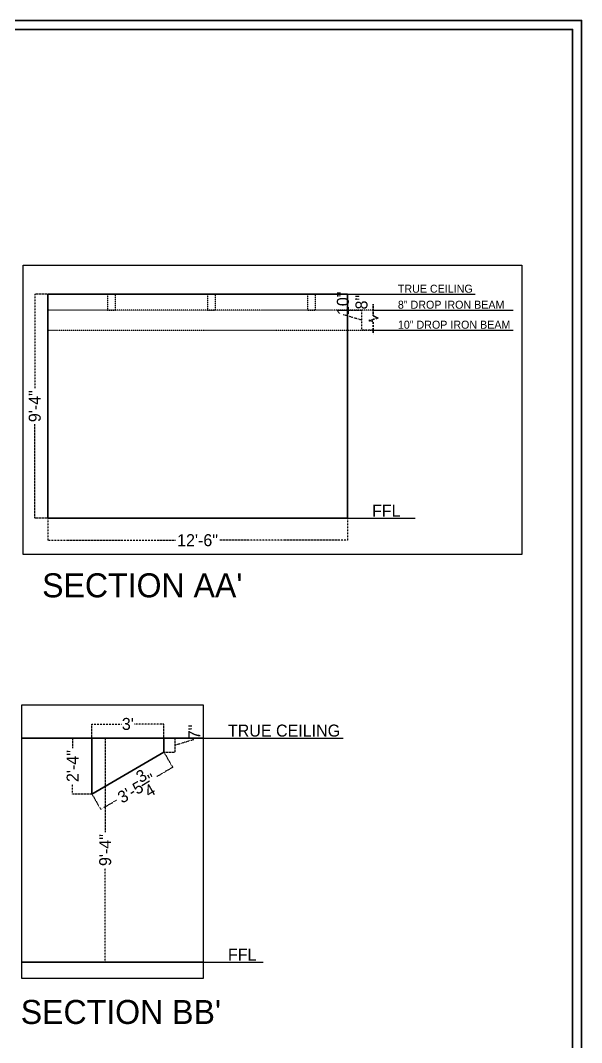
# Model space of a CAD drawing. Header units: inches. Extents: x -109431 to 29005, y -34715 to -1756.
# Drawn here: x -56366 to -56085, y -11086 to -10575 of the extents above; entities that cross this region are included whole.
import ezdxf

# ---------------------------------------------------------------- set-up
doc = ezdxf.new("R2010")
doc.units = ezdxf.units.IN
doc.header["$LTSCALE"] = 0.05
doc.header["$MEASUREMENT"] = 0
doc.header["$PDMODE"] = 3
doc.header["$PDSIZE"] = -4
doc.linetypes.add('ACAD_ISO03W100', pattern=[30, 12, -18])
doc.linetypes.add('DASHED2', pattern=[0.375, 0.25, -0.125])
doc.layers.get('Defpoints').update_dxf_attribs({"linetype": 'DASHED2'})
for name, color, linetype in [('beam', 80, 'DASHED2'), ('Dim', 4, 'Continuous'), ('text', 4, 'Continuous')]:
    doc.layers.add(name, color=color, linetype=linetype)
doc.layers.add('WALL', color=7, linetype='Continuous', lineweight=35)
doc.styles.get("Standard").update_dxf_attribs({"font": 'stylu.ttf', "height": 6})
doc.dimstyles.new('STANDARD$0', dxfattribs={"dimscale": 0, "dimtxt": 4, "dimasz": 0.5, "dimexe": 0, "dimexo": 0, "dimgap": 0, "dimtad": 0, "dimzin": 0, "dimdsep": 46, "dimlunit": 4, "dimtxsty": 'Standard', "dimblk": 'ARCHTICK', "dimcen": 0.09375, "dimclrd": 256, "dimclre": 8, "dimclrt": 7, "dimadec": 0, "dimazin": 0, "dimtfac": 1, "dimtofl": 0, "dimtmove": 1, "dimatfit": 3, "dimldrblk": 'OBLIQUE', "dimfxl": 0.1875, "dimtolj": 1, "dimtzin": 0, "dimlwd": -1, "dimlwe": -1, "dimarcsym": 0})

# ---------------------------------------------------------------- blocks, each defined once
blk = doc.blocks.new('_ArchTick')
at = {"color": 0, "const_width": 0.15}
blk.add_lwpolyline([(-0.5, -0.5), (0.5, 0.5)], dxfattribs=at)
blk = doc.blocks.new('*D186')
at = {"layer": 'Defpoints', "color": 0, "ltscale": 0.25, "transparency": 16777216}
for p in [(-56352.47, -10711.95), (-56358.92, -10823.95), (-56352.47, -10823.95)]:
    blk.add_point(p, dxfattribs=at)
at = {"layer": 'Dim', "color": 8, "linetype": 'ACAD_ISO03W100', "ltscale": 0.25, "transparency": 16777216}
for p, q in [((-56352.47, -10711.95), (-56358.92, -10711.95)), ((-56352.47, -10823.95), (-56358.92, -10823.95))]:
    blk.add_line(p, q, dxfattribs=at)
at = {"layer": 'Dim', "linetype": 'ACAD_ISO03W100', "ltscale": 0.25, "transparency": 16777216}
for p, q in [((-56358.92, -10711.95), (-56358.92, -10759)), ((-56358.92, -10823.95), (-56358.92, -10776.91))]:
    blk.add_line(p, q, dxfattribs=at)
at = {"layer": 'Dim', "ltscale": 0.25, "transparency": 16777216, "xscale": 0.5, "yscale": 0.5, "zscale": 0.5}
for p, rotation in [((-56358.92, -10711.95), 90), ((-56358.92, -10823.95), 270)]:
    blk.add_blockref('_ArchTick', p, dxfattribs=dict(at, rotation=rotation))
at = {"layer": 'Dim', "color": 7, "ltscale": 0.25, "transparency": 16777216, "insert": (-56358.92, -10767.95), "char_height": 6, "attachment_point": 5, "rotation": 90}
blk.add_mtext('\\A1;9\'-4"', dxfattribs=at)
blk = doc.blocks.new('_OBLIQUE')
at = {"color": 0, "linetype": 'ByBlock'}
blk.add_line((-0.5, -0.5), (0.5, 0.5), dxfattribs=at)
blk = doc.blocks.new('*D187')
at = {"layer": 'Defpoints', "color": 0, "ltscale": 0.25, "transparency": 16777216}
for p in [(-56352.47, -10823.95), (-56202.47, -10823.95), (-56202.47, -10834.99)]:
    blk.add_point(p, dxfattribs=at)
at = {"layer": 'Dim', "color": 8, "linetype": 'ACAD_ISO03W100', "ltscale": 0.25, "transparency": 16777216}
for p, q in [((-56352.47, -10823.95), (-56352.47, -10834.99)), ((-56202.47, -10823.95), (-56202.47, -10834.99))]:
    blk.add_line(p, q, dxfattribs=at)
at = {"layer": 'Dim', "linetype": 'ACAD_ISO03W100', "ltscale": 0.25, "transparency": 16777216}
for p, q in [((-56352.47, -10834.99), (-56288.37, -10834.99)), ((-56202.47, -10834.99), (-56266.58, -10834.99))]:
    blk.add_line(p, q, dxfattribs=at)
at = {"layer": 'Dim', "ltscale": 0.25, "transparency": 16777216, "xscale": 0.5, "yscale": 0.5, "zscale": 0.5, "rotation": 180}
blk.add_blockref('_ArchTick', (-56352.47, -10834.99), dxfattribs=at)
at = {"layer": 'Dim', "ltscale": 0.25, "transparency": 16777216, "xscale": 0.5, "yscale": 0.5, "zscale": 0.5}
blk.add_blockref('_ArchTick', (-56202.47, -10834.99), dxfattribs=at)
at = {"layer": 'Dim', "color": 7, "ltscale": 0.25, "transparency": 16777216, "insert": (-56277.47, -10834.99), "char_height": 6, "attachment_point": 5}
blk.add_mtext('\\A1;12\'-6"', dxfattribs=at)
blk = doc.blocks.new('*D188')
at = {"layer": 'Defpoints', "color": 0, "ltscale": 0.25, "transparency": 16777216}
for p in [(-56202.47, -10711.95), (-56202.47, -10719.95), (-56195.39, -10719.95)]:
    blk.add_point(p, dxfattribs=at)
at = {"layer": 'Dim', "color": 8, "linetype": 'ACAD_ISO03W100', "ltscale": 0.25, "transparency": 16777216}
for p, q in [((-56202.47, -10711.95), (-56195.39, -10711.95)), ((-56202.47, -10719.95), (-56195.39, -10719.95))]:
    blk.add_line(p, q, dxfattribs=at)
at = {"layer": 'Dim', "linetype": 'ACAD_ISO03W100', "ltscale": 0.25, "transparency": 16777216}
for p, q in [((-56195.39, -10711.95), (-56195.39, -10712.15)), ((-56195.39, -10719.95), (-56195.39, -10719.76))]:
    blk.add_line(p, q, dxfattribs=at)
at = {"layer": 'Dim', "ltscale": 0.25, "transparency": 16777216, "xscale": 0.5, "yscale": 0.5, "zscale": 0.5}
for p, rotation in [((-56195.39, -10711.95), 90), ((-56195.39, -10719.95), 270)]:
    blk.add_blockref('_ArchTick', p, dxfattribs=dict(at, rotation=rotation))
at = {"layer": 'Dim', "color": 7, "ltscale": 0.25, "transparency": 16777216, "insert": (-56195.39, -10715.95), "char_height": 6, "attachment_point": 5, "rotation": 90}
blk.add_mtext('\\A1;8"', dxfattribs=at)
blk = doc.blocks.new('*D189')
at = {"layer": 'Defpoints', "color": 0, "ltscale": 0.25, "transparency": 16777216}
for p in [(-56202.47, -10719.95), (-56195.39, -10729.95), (-56189.55, -10729.95)]:
    blk.add_point(p, dxfattribs=at)
at = {"layer": 'Dim', "color": 8, "linetype": 'ACAD_ISO03W100', "ltscale": 0.25, "transparency": 16777216}
for p, q in [((-56202.47, -10719.95), (-56195.39, -10719.95)), ((-56189.55, -10729.95), (-56195.39, -10729.95))]:
    blk.add_line(p, q, dxfattribs=at)
at = {"layer": 'Dim', "linetype": 'ACAD_ISO03W100', "ltscale": 0.25, "transparency": 16777216}
for p, q in [((-56195.39, -10719.95), (-56195.39, -10729.95)), ((-56195.39, -10724.95), (-56204.71, -10722.16))]:
    blk.add_line(p, q, dxfattribs=at)
at = {"layer": 'Dim', "ltscale": 0.25, "transparency": 16777216, "xscale": 0.5, "yscale": 0.5, "zscale": 0.5}
for p, rotation in [((-56195.39, -10719.95), 90), ((-56195.39, -10729.95), 270)]:
    blk.add_blockref('_ArchTick', p, dxfattribs=dict(at, rotation=rotation))
at = {"layer": 'Dim', "color": 7, "ltscale": 0.25, "transparency": 16777216, "insert": (-56204.71, -10716.52), "char_height": 6, "attachment_point": 5, "rotation": 90}
blk.add_mtext('\\A1;10"', dxfattribs=at)
blk = doc.blocks.new('*D167')
at = {"layer": 'Defpoints', "color": 0, "ltscale": 0.25, "transparency": 16777216}
for p in [(-56330.36, -10926.85), (-56330.36, -10933.87), (-56294.36, -10933.87)]:
    blk.add_point(p, dxfattribs=at)
at = {"layer": 'Dim', "color": 8, "linetype": 'ACAD_ISO03W100', "ltscale": 0.25, "transparency": 16777216}
for p, q in [((-56330.36, -10933.87), (-56330.36, -10926.85)), ((-56294.36, -10933.87), (-56294.36, -10926.85))]:
    blk.add_line(p, q, dxfattribs=at)
at = {"layer": 'Dim', "linetype": 'ACAD_ISO03W100', "ltscale": 0.25, "transparency": 16777216}
for p, q in [((-56330.36, -10926.85), (-56315.51, -10926.85)), ((-56294.36, -10926.85), (-56309.22, -10926.85))]:
    blk.add_line(p, q, dxfattribs=at)
at = {"layer": 'Dim', "ltscale": 0.25, "transparency": 16777216, "xscale": 0.5, "yscale": 0.5, "zscale": 0.5, "rotation": 180}
blk.add_blockref('_ArchTick', (-56330.36, -10926.85), dxfattribs=at)
at = {"layer": 'Dim', "ltscale": 0.25, "transparency": 16777216, "xscale": 0.5, "yscale": 0.5, "zscale": 0.5}
blk.add_blockref('_ArchTick', (-56294.36, -10926.85), dxfattribs=at)
at = {"layer": 'Dim', "color": 7, "ltscale": 0.25, "transparency": 16777216, "insert": (-56312.36, -10926.85), "char_height": 6, "attachment_point": 5}
blk.add_mtext("\\A1;3'", dxfattribs=at)
blk = doc.blocks.new('*D190')
at = {"layer": 'Defpoints', "color": 0, "ltscale": 0.25, "transparency": 16777216}
for p in [(-56330.36, -10933.87), (-56340.01, -10961.87), (-56330.36, -10961.87)]:
    blk.add_point(p, dxfattribs=at)
at = {"layer": 'Dim', "color": 8, "linetype": 'ACAD_ISO03W100', "ltscale": 0.25, "transparency": 16777216}
for p, q in [((-56330.36, -10933.87), (-56340.01, -10933.87)), ((-56330.36, -10961.87), (-56340.01, -10961.87))]:
    blk.add_line(p, q, dxfattribs=at)
at = {"layer": 'Dim', "linetype": 'ACAD_ISO03W100', "ltscale": 0.25, "transparency": 16777216}
for p, q in [((-56340.01, -10933.87), (-56340.01, -10939.07)), ((-56340.01, -10961.87), (-56340.01, -10956.67))]:
    blk.add_line(p, q, dxfattribs=at)
at = {"layer": 'Dim', "ltscale": 0.25, "transparency": 16777216, "xscale": 0.5, "yscale": 0.5, "zscale": 0.5}
for p, rotation in [((-56340.01, -10933.87), 90), ((-56340.01, -10961.87), 270)]:
    blk.add_blockref('_ArchTick', p, dxfattribs=dict(at, rotation=rotation))
at = {"layer": 'Dim', "color": 7, "ltscale": 0.25, "transparency": 16777216, "insert": (-56340.01, -10947.87), "char_height": 6, "attachment_point": 5, "rotation": 90}
blk.add_mtext('\\A1;2\'-4"', dxfattribs=at)
blk = doc.blocks.new('*D191')
at = {"layer": 'Defpoints', "color": 0, "ltscale": 0.25, "transparency": 16777216}
for p in [(-56294.36, -10933.87), (-56294.36, -10940.87), (-56288.78, -10940.87)]:
    blk.add_point(p, dxfattribs=at)
at = {"layer": 'Dim', "color": 8, "linetype": 'ACAD_ISO03W100', "ltscale": 0.25, "transparency": 16777216}
for p, q in [((-56294.36, -10933.87), (-56288.78, -10933.87)), ((-56294.36, -10940.87), (-56288.78, -10940.87))]:
    blk.add_line(p, q, dxfattribs=at)
at = {"layer": 'Dim', "linetype": 'ACAD_ISO03W100', "ltscale": 0.25, "transparency": 16777216}
for p, q in [((-56288.78, -10933.87), (-56288.78, -10940.87)), ((-56288.78, -10937.37), (-56279.13, -10934.48))]:
    blk.add_line(p, q, dxfattribs=at)
at = {"layer": 'Dim', "ltscale": 0.25, "transparency": 16777216, "xscale": 0.5, "yscale": 0.5, "zscale": 0.5}
for p, rotation in [((-56288.78, -10933.87), 90), ((-56288.78, -10940.87), 270)]:
    blk.add_blockref('_ArchTick', p, dxfattribs=dict(at, rotation=rotation))
at = {"layer": 'Dim', "color": 7, "ltscale": 0.25, "transparency": 16777216, "insert": (-56279.13, -10930.8), "char_height": 6, "attachment_point": 5, "rotation": 90}
blk.add_mtext('\\A1;7"', dxfattribs=at)
blk = doc.blocks.new('*D192')
at = {"layer": 'Defpoints', "color": 0, "ltscale": 0.25, "transparency": 16777216}
for p in [(-56294.36, -10940.87), (-56330.36, -10961.87), (-56325.91, -10969.51)]:
    blk.add_point(p, dxfattribs=at)
at = {"layer": 'Dim', "color": 8, "linetype": 'ACAD_ISO03W100', "ltscale": 0.25, "transparency": 16777216}
for p, q in [((-56294.36, -10940.87), (-56289.91, -10948.51)), ((-56330.36, -10961.87), (-56325.91, -10969.51))]:
    blk.add_line(p, q, dxfattribs=at)
at = {"layer": 'Dim', "linetype": 'ACAD_ISO03W100', "ltscale": 0.25, "transparency": 16777216}
for p, q in [((-56289.91, -10948.51), (-56297.78, -10953.11)), ((-56325.91, -10969.51), (-56318.03, -10964.92))]:
    blk.add_line(p, q, dxfattribs=at)
at = {"layer": 'Dim', "ltscale": 0.25, "transparency": 16777216, "xscale": 0.5, "yscale": 0.5, "zscale": 0.5}
for p, rotation in [((-56289.91, -10948.51), 30.25643716350913), ((-56325.91, -10969.51), 210.2564371635091)]:
    blk.add_blockref('_ArchTick', p, dxfattribs=dict(at, rotation=rotation))
at = {"layer": 'Dim', "color": 7, "ltscale": 0.25, "transparency": 16777216, "insert": (-56307.91, -10959.01), "char_height": 6, "attachment_point": 5, "rotation": 30.2564}
blk.add_mtext('\\A1;3\'-5{\\H1x;\\S3/4;}"', dxfattribs=at)
blk = doc.blocks.new('*D193')
at = {"layer": 'Defpoints', "color": 0, "ltscale": 0.25, "transparency": 16777216}
for p in [(-56320.02, -10933.87), (-56323.66, -11045.87), (-56320.02, -11045.87)]:
    blk.add_point(p, dxfattribs=at)
at = {"layer": 'Dim', "color": 8, "linetype": 'ACAD_ISO03W100', "ltscale": 0.25, "transparency": 16777216}
for p, q in [((-56320.02, -10933.87), (-56323.66, -10933.87)), ((-56320.02, -11045.87), (-56323.66, -11045.87))]:
    blk.add_line(p, q, dxfattribs=at)
at = {"layer": 'Dim', "linetype": 'ACAD_ISO03W100', "ltscale": 0.25, "transparency": 16777216}
for p, q in [((-56323.66, -10933.87), (-56323.66, -10980.92)), ((-56323.66, -11045.87), (-56323.66, -10998.82))]:
    blk.add_line(p, q, dxfattribs=at)
at = {"layer": 'Dim', "ltscale": 0.25, "transparency": 16777216, "xscale": 0.5, "yscale": 0.5, "zscale": 0.5}
for p, rotation in [((-56323.66, -10933.87), 90), ((-56323.66, -11045.87), 270)]:
    blk.add_blockref('_ArchTick', p, dxfattribs=dict(at, rotation=rotation))
at = {"layer": 'Dim', "color": 7, "ltscale": 0.25, "transparency": 16777216, "insert": (-56323.66, -10989.87), "char_height": 6, "attachment_point": 5, "rotation": 90}
blk.add_mtext('\\A1;9\'-4"', dxfattribs=at)

msp = doc.modelspace()

# ---------------------------------------------------------------- linework, layer by layer
at = {"layer": 'beam', "ltscale": 0.25}
for points in [[(-56322.474, -10711.95442), (-56322.474, -10719.95442), (-56318.474, -10719.95442), (-56318.474, -10711.95442)], [(-56268.474, -10719.95442), (-56268.474, -10711.95442), (-56272.474, -10711.95442), (-56272.474, -10719.95442)], [(-56218.474, -10719.95442), (-56218.474, -10711.95442), (-56222.474, -10711.95442), (-56222.474, -10719.95442)]]:
    msp.add_lwpolyline(points, close=True, dxfattribs=at)
for points in [[(-56352.474, -10719.95442), (-56352.474, -10729.95442), (-56189.54773, -10729.95442)], [(-56189.54773, -10719.95442), (-56352.474, -10719.95442)]]:
    msp.add_lwpolyline(points, dxfattribs=at)
at = {"layer": 'text', "color": 3, "linetype": 'ByBlock', "ltscale": 0.25}
for points in [[(-56364.69593, -10697.48043), (-56115.24615, -10697.48043), (-56115.24615, -10842.15548), (-56364.69593, -10842.15548)], [(-56365.42691, -10917.32721), (-56274.60448, -10917.32721), (-56274.60448, -11054.11437), (-56365.42691, -11054.11437)]]:
    msp.add_lwpolyline(points, close=True, dxfattribs=at)
at = {"layer": 'text', "color": 1, "linetype": 'ByBlock', "ltscale": 0.25}
for points in [[(-56202.474, -10711.95442), (-56138.56989, -10711.95442)], [(-56189.54773, -10719.95442), (-56119.56989, -10719.95442)], [(-56189.54773, -10729.95442), (-56119.56989, -10729.95442)], [(-56202.474, -10823.95442), (-56168.49616, -10823.95442)], [(-56274.60448, -10933.86999), (-56204.62664, -10933.86999)], [(-56274.60448, -11045.86999), (-56244.62664, -11045.86999)]]:
    msp.add_lwpolyline(points, dxfattribs=at)
at = {"layer": 'WALL', "ltscale": 0.25}
for p, q in [((-56365.42691, -10933.86999), (-56274.60448, -10933.86999)), ((-56330.36316, -10933.86999), (-56330.36316, -10961.86999)), ((-56294.36316, -10940.86999), (-56294.36316, -10933.86999)), ((-56330.36316, -10961.86999), (-56294.36316, -10940.86999)), ((-56365.42691, -11045.86999), (-56274.60448, -11045.86999))]:
    msp.add_line(p, q, dxfattribs=at)
for points in [[(-56731.08492, -10575.10072), (-56085.27801, -10575.10072), (-56085.27801, -11356.0604), (-56731.08492, -11356.0604)], [(-56726.61322, -10579.57241), (-56089.74971, -10579.57241), (-56089.74971, -11351.5887), (-56726.61322, -11351.5887)]]:
    msp.add_lwpolyline(points, close=True, dxfattribs=at)
msp.add_lwpolyline([(-56352.474, -10823.95442), (-56202.474, -10823.95442), (-56202.474, -10711.95442), (-56352.474, -10711.95442), (-56352.474, -10823.95442)], dxfattribs=at)
at = {"layer": 'WALL', "linetype": 'ACAD_ISO03W100', "ltscale": 0.25}
msp.add_lwpolyline([(-56189.54773, -10716.98043), (-56189.54773, -10722.74412), (-56187.05529, -10723.894), (-56191.70354, -10725.16669), (-56189.54773, -10725.54508), (-56189.54773, -10731.98092)], dxfattribs=at)

# ---------------------------------------------------------------- texts
at = {"layer": 'text', "color": 1, "ltscale": 0.25, "attachment_point": 1}
for s, insert, char_height in [('TRUE CEILING', (-56177.21488, -10707.2215), 4), ('8" DROP IRON BEAM', (-56177.21488, -10715.2215), 4), ('10" DROP IRON BEAM', (-56177.21488, -10725.2215), 4), ('FFL', (-56190.14115, -10817.2215), 6), ('TRUE CEILING', (-56262.27163, -10927.13707), 6), ('FFL', (-56262.27163, -11039.13707), 6)]:
    msp.add_mtext_dynamic_manual_height_columns(s, width=109.4409505, gutter_width=1.5, heights=[0], dxfattribs=dict(at, insert=insert, char_height=char_height))
at = {"layer": 'text', "color": 3, "ltscale": 0.25, "char_height": 12, "attachment_point": 1}
for s, insert in [("SECTION AA'", (-56355.24949, -10851.51399)), ("SECTION BB'", (-56365.9574, -11064.81038))]:
    msp.add_mtext_dynamic_manual_height_columns(s, width=153.5561333, gutter_width=1, heights=[0], dxfattribs=dict(at, insert=insert))

# ---------------------------------------------------------------- dimensions: what is measured, and where the dimension line sits
at = {"layer": 'Dim', "ltscale": 0.25}
for base, p1, p2, picture, middle in [((-56195.38708, -10729.95442), (-56202.474, -10719.95442), (-56189.54773, -10729.95442), '*D189', (-56204.70992, -10722.15757)), ((-56358.92403, -10823.95442), (-56352.474, -10711.95442), (-56352.474, -10823.95442), '*D186', (-56358.92403, -10767.95442)), ((-56195.38708, -10719.95442), (-56202.474, -10711.95442), (-56202.474, -10719.95442), '*D188', (-56195.38708, -10715.95442)), ((-56288.77628, -10940.86999), (-56294.36316, -10933.86999), (-56294.36316, -10940.86999), '*D191', (-56279.1306, -10934.47628)), ((-56340.00612, -10961.86999), (-56330.36316, -10933.86999), (-56330.36316, -10961.86999), '*D190', (-56340.00612, -10947.86999)), ((-56323.66443, -11045.86999), (-56320.0157, -10933.86999), (-56320.0157, -11045.86999), '*D193', (-56323.66443, -10989.86999))]:
    dim = msp.add_linear_dim(base=base, p1=p1, p2=p2, angle=90, dimstyle='STANDARD$0', override={"dimscale": 1}, dxfattribs=at)
    dim.commit()
    dim.dimension.update_dxf_attribs({"geometry": picture, "text_midpoint": middle})
for base, p1, p2, picture, middle in [((-56202.474, -10834.98567), (-56352.474, -10823.95442), (-56202.474, -10823.95442), '*D187', (-56277.474, -10834.98567)), ((-56330.36316, -10926.85084), (-56294.36316, -10933.86999), (-56330.36316, -10933.86999), '*D167', (-56312.36316, -10926.85084))]:
    dim = msp.add_linear_dim(base=base, p1=p1, p2=p2, dimstyle='STANDARD$0', override={"dimscale": 1}, dxfattribs=at)
    dim.commit()
    dim.dimension.update_dxf_attribs({"geometry": picture, "text_midpoint": middle})
dim = msp.add_aligned_dim(p1=(-56294.36316, -10940.86999), p2=(-56330.36316, -10961.86999), distance=8.84719, dimstyle='STANDARD$0', override={"dimscale": 1}, dxfattribs=at)
dim.commit()
dim.dimension.update_dxf_attribs({"geometry": '*D192', "text_midpoint": (-56307.90531, -10959.012)})

doc.saveas('drawing.dxf')
